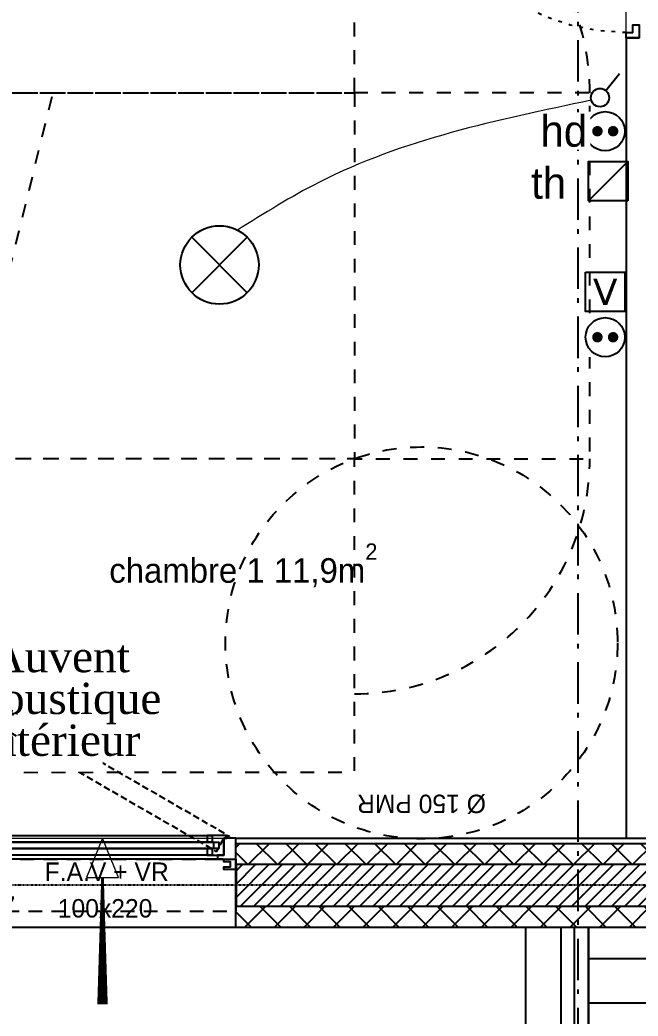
# Model space of a CAD drawing. Header units: centimetres. Extents: x 2191 to 12545, y -680 to 18662.
# Drawn here: x 10626.8 to 10863.3, y 3483.3 to 3864.6 of the extents above; entities that cross this region are included whole.
import ezdxf

# ---------------------------------------------------------------- set-up
doc = ezdxf.new("R2010")
doc.units = ezdxf.units.CM
for name, pattern in [('Style de ligne -1', [0.41664, 0.20828, -0.20836]), ('Style de ligne -14', [0.147638, 0.098425, -0.049213]), ('Style de ligne -17', [0.347222, 0.20828, -0.138942]), ('Style de ligne -18', [0.164042, 0.054681, -0.109361]), ('Style de ligne -5', [0.20828, 0.069425, -0.138855]), ('Style de ligne -6', [1.04164, 0.625, -0.20828, 0.06943, -0.13893]), ('VW-01', [0.41656, 0.20828, -0.20828])]:
    doc.linetypes.add(name, pattern=pattern)
for name, color, linetype in [('B Aménagement intérieur', 252, 'Continuous'), ('B GÈnÈral_Hatch', 252, 'Continuous'), ('B Général', 252, 'Continuous'), ('C ANNOTATIONS-axes horizontaux', 252, 'Style de ligne -1'), ('C ANNOTATIONS-niveaux', 252, 'Continuous'), ('C ANNOTATIONS-PMR', 252, 'Style de ligne -5'), ('C ANNOTATIONS-prestations', 252, 'Continuous'), ('C ANNOTATIONS-texte', 252, 'Continuous'), ('D SURFACES-shab', 252, 'Continuous'), ('prlm-CHAUFF', 4, 'Continuous'), ('prlm-VMC', 93, 'Continuous')]:
    doc.layers.add(name, color=color, linetype=linetype)
doc.layers.add('prlm-ELEC-CFA', color=1, linetype='Continuous', lineweight=25)
doc.layers.add('prlm-ELEC-CFO', color=1, linetype='Continuous', lineweight=25)
doc.styles.add('Eurostile', font='Eurosti.TTF')
doc.styles.add('Eurostile (bold)', font='Eurostib.TTF')
doc.styles.add('Eurostile (italic)', font='Eurostib.TTF')
doc.styles.add('prlm-elec-cfa', font='comic.ttf', dxfattribs={"height": 12})
doc.styles.add('prlm-elec-cfo', font='comic.ttf', dxfattribs={"height": 12})
doc.styles.add('prlm-vmc', font='pala.ttf', dxfattribs={"height": 14})
doc.styles.get("Standard").update_dxf_attribs({"font": 'isocp.shx', "height": 15})
pattern_1 = [(45, (0, 0), (-5.656854, 5.656854), []), (135, (0, 0), (5.656854, 5.656854), [])]

# ---------------------------------------------------------------- blocks, each defined once
blk = doc.blocks.new('B 70.Rond 150_PMR')
at = {"layer": 'B Général', "linetype": 'VW-01', "ltscale": 25.4}
blk.add_circle((0, 0), 75, dxfattribs=at)
at = {"layer": 'B Général', "insert": (-61.5, 0), "char_height": 7.059, "attachment_point": 5, "rotation": 90, "line_spacing_factor": 0.894142, "style": 'Eurostile (italic)'}
blk.add_mtext('Ø 150 PMR', dxfattribs=at)
blk = doc.blocks.new('B 70.PP 80')
at = {"layer": 'B Général', "flags": 128}
blk.add_lwpolyline([(-43, 2.5), (-43, 85.5), (-39, 85.5), (-39, 2.5)], close=True, dxfattribs=at)
at = {"layer": 'B Général', "linetype": 'Style de ligne -18', "ltscale": 25.4, "flags": 128}
blk.add_lwpolyline([(46, 2.5), (45.27, 13.33), (43.1, 23.98), (39.53, 34.26), (34.61, 44), (28.44, 53.03), (21.1, 61.19), (12.74, 68.35), (3.5, 74.38), (-6.47, 79.18), (-17, 82.67), (-27.91, 84.79), (-39, 85.5)], dxfattribs=at)
at = {"layer": 'B Général', "linetype": 'Continuous', "flags": 128}
for points in [[(-45, 2.5), (-43, 2.5), (-43, 0), (-40, 0), (-40, -2.5), (-45, -2.5)], [(48, 2.5), (46, 2.5), (46, 0), (43, 0), (43, -2.5), (48, -2.5), (48, -2.5), (48, -2.5), (48, 1.79), (48, 1.79)]]:
    blk.add_lwpolyline(points, close=True, dxfattribs=at)
at = {"layer": 'C ANNOTATIONS-prestations', "insert": (-37.5, 32.5), "char_height": 5.8825, "attachment_point": 1, "rotation": 90, "line_spacing_factor": 0.894142, "style": 'Eurostile'}
blk.add_mtext('PP 83 x 204', dxfattribs=at)
blk = doc.blocks.new('B 70.Groupe-10-1')
at = {"layer": 'B Général', "linetype": 'VW-01', "ltscale": 25.4}
blk.add_line((70, -99.99), (-70, -65.35), dxfattribs=at)
at = {"layer": 'B Général', "linetype": 'VW-01', "ltscale": 25.4, "flags": 128}
for points in [[(-70, 50), (70, 50), (70, -140), (-70, -140)], [(-70, -99.99), (70, -99.99), (70, -140), (-70, -140)]]:
    blk.add_lwpolyline(points, close=True, dxfattribs=at)
blk = doc.blocks.new('B 70.Lit 140.190_PMR 1')
at = {"layer": 'B Général', "linetype": 'VW-01', "ltscale": 25.4, "flags": 128}
for points in [[(-70, 50), (70, 50), (70, 140), (-70, 140)], [(-70, -140), (-70, 50), (-190, 50), (-190, -140)], [(190, -140), (190, 50), (70, 50), (70, -140)]]:
    blk.add_lwpolyline(points, close=True, dxfattribs=at)
at = {"layer": 'B Général', "linetype": 'VW-01', "ltscale": 25.4}
for centre, start, end in [((-70, 50), 90, 180), ((70, 50), 0, 90)]:
    blk.add_arc(centre, 90, start, end, dxfattribs=at)
at = {"layer": 'B Général'}
blk.add_blockref('B 70.Groupe-10-1', (0, 0), dxfattribs=at)
blk = doc.blocks.new('B 70.Groupe-13-1')
at = {"layer": 'B Général', "linetype": 'Continuous'}
for q in [(10858.76, 3551.39), (10858.76, 3551.39), (10863.76, 3857.75)]:
    blk.add_line((10858.76, 3857.75), q, dxfattribs=at)
at = {"layer": 'D SURFACES-shab', "lineweight": 18, "flags": 128}
blk.add_lwpolyline([(10564.87, 3551.39), (10858.76, 3551.39), (10858.76, 3956.67), (10564.87, 3956.67)], close=True, dxfattribs=at)
at = {"layer": 'B Général', "rotation": 270}
blk.add_blockref('B 70.Lit 140.190_PMR 1', (10704.87, 3766.67), dxfattribs=at)
at = {"layer": 'B Général', "xscale": -1, "rotation": 90}
blk.add_blockref('B 70.PP 80', (10861.26, 3905.75), dxfattribs=at)
at = {"layer": 'C ANNOTATIONS-PMR', "ltscale": 25.4, "rotation": 90}
blk.add_blockref('B 70.Rond 150_PMR', (10780.45, 3626.16), dxfattribs=at)
at = {"layer": 'C ANNOTATIONS-texte', "insert": (10661, 3664.23), "char_height": 9.412, "width": 125.337, "attachment_point": 1, "line_spacing_factor": 0.894142, "style": 'Eurostile'}
blk.add_mtext('chambre 1 11,9m{\\H0.6667x;\\S2^ ;}', dxfattribs=at)
blk = doc.blocks.new('B 70.Groupe-18-1')
at = {"layer": 'B Général', "linetype": 'Continuous', "flags": 128}
for points in [[(10820.39, 3517.39), (10844.39, 3517.39), (10844.39, 3017.39), (11944.45, 3017.39), (11944.45, 3517.39), (11968.45, 3517.39), (11968.45, 2312.49), (10820.39, 2312.49)], [(11956.95, 2325.99), (10833.89, 2325.99), (10833.89, 3517.39), (10838.89, 3517.39), (10838.89, 3009.73), (11951.95, 3009.69), (11951.95, 3517.39), (11956.95, 3517.39)]]:
    blk.add_lwpolyline(points, close=True, dxfattribs=at)
blk = doc.blocks.new('B 70.F 100x220 (all. vitrée fixe) + VR')
at = {"layer": 'B Général'}
blk.add_line((45, 9), (-45, 9), dxfattribs=at)
at = {"layer": 'B Général', "linetype": 'Continuous', "lineweight": 35}
for p, q in [((-50, 7), (-50, -9)), ((50, 7), (50, -9))]:
    blk.add_line(p, q, dxfattribs=at)
at = {"layer": 'B Général', "linetype": 'Style de ligne -14', "ltscale": 25.4, "flags": 128}
blk.add_lwpolyline([(-35.69, 65.82), (-36.19, 64.95), (-35.32, 64.45), (-38.57, 58.82), (42.63, 11.94), (45.88, 17.57), (46.75, 17.07), (47.25, 17.93)], close=True, dxfattribs=at)
at = {"layer": 'B Général', "flags": 128}
for points in [[(-43, 10.5), (-43, 9), (-50, 9), (-50, 17), (-45.5, 17), (-45.5, 10.5)], [(-43.5, 15.5), (43.5, 15.5), (43.5, 13), (-43.5, 13)], [(-41, 18), (41, 18), (41, 15.5), (-41, 15.5)], [(43, 10.5), (43, 9), (50, 9), (50, 17), (45.5, 17), (45.5, 10.5)], [(-41, 13), (41, 13), (41, 10.5), (-41, 10.5)], [(-50, 9), (-50, 5), (-45.5, 5), (-45.5, 6), (-48, 6), (-48, 8), (-45.5, 8), (-45.5, 9)], [(50, 9), (50, 5), (45.5, 5), (45.5, 6), (48, 6), (48, 8), (45.5, 8), (45.5, 9)]]:
    blk.add_lwpolyline(points, close=True, dxfattribs=at)
at = {"layer": 'B Général', "linetype": 'Continuous', "flags": 128}
for points in [[(-39, 15.5), (-41.5, 15.5), (-41.5, 13), (-39, 13), (-39, 10.5), (-45.5, 10.5), (-45.5, 17), (-46.5, 17), (-46.5, 18), (-39, 18)], [(39, 15.5), (41.5, 15.5), (41.5, 13), (39, 13), (39, 10.5), (45.5, 10.5), (45.5, 17), (46.5, 17), (46.5, 18), (39, 18)]]:
    blk.add_lwpolyline(points, close=True, dxfattribs=at)
at = {"layer": 'B Général', "linetype": 'Style de ligne -17', "ltscale": 25.4, "flags": 128}
blk.add_lwpolyline([(-50, 9), (50, 9), (50, -11), (-50, -11)], close=True, dxfattribs=at)
at = {"layer": 'B Général', "flags": 128}
blk.add_lwpolyline([(-50, -9), (-50, -17), (50, -17), (50, -9)], dxfattribs=at)
at = {"layer": 'B Général'}
blk.add_circle((47, 17.5), 0.5, dxfattribs=at)
at = {"layer": 'B Général', "linetype": 'Style de ligne -18', "ltscale": 25.4}
blk.add_arc((49, 17.5), 97.5, 150.2938, 179.7062, dxfattribs=at)
at = {"layer": 'B Général', "insert": (-23.11, 7.7), "char_height": 7.059, "attachment_point": 1, "line_spacing_factor": 0.894142, "style": 'Eurostile'}
blk.add_mtext('F.A.V + VR', dxfattribs=at)
at = {"layer": 'C ANNOTATIONS-prestations', "insert": (-41.15, -5.19), "char_height": 9.41, "attachment_point": 1, "rotation": 360, "line_spacing_factor": 0.894142, "style": 'Eurostile (bold)'}
blk.add_mtext('7', dxfattribs=at)
at = {"layer": 'C ANNOTATIONS-prestations', "insert": (0, -6.3), "char_height": 7.059, "width": 100, "attachment_point": 2, "rotation": 360, "line_spacing_factor": 0.894142, "style": 'Eurostile'}
blk.add_mtext('100x220', dxfattribs=at)
blk = doc.blocks.new('xi.EA')
at = {"layer": 'prlm-VMC', "color": 0, "linetype": 'ByBlock', "lineweight": 5, "flags": 128}
blk.add_lwpolyline([(-6.17, -15), (6.17, -15), (0, 0)], close=True, dxfattribs=at)
at = {"layer": 'prlm-VMC', "color": 0, "linetype": 'ByBlock', "lineweight": -2, "flags": 128}
blk.add_lwpolyline([(0, -15, 1, 4, 0), (0, -63.63, 1, 1, 0)], format="xyseb", dxfattribs=at)
at = {"layer": 'prlm-VMC', "color": 0, "linetype": 'ByBlock', "lineweight": 5}
blk.add_solid([(0, 0), (6.17, -15), (-6.17, -15), (0, 0)], dxfattribs=at)
blk = doc.blocks.new('xi.TH-ch')
at = {"layer": 'prlm-CHAUFF', "color": 0, "linetype": 'ByBlock', "lineweight": -2, "flags": 128}
blk.add_lwpolyline([(-7.5, 7.5), (7.5, 7.5), (7.5, -7.5), (-7.5, -7.5)], close=True, dxfattribs=at)
at = {"layer": 'prlm-CHAUFF', "color": 0}
blk.add_lwpolyline([(-7.5, -7.5), (7.5, 7.5)], dxfattribs=at)
blk = doc.blocks.new('xi.PTCE')
at = {"layer": 'prlm-ELEC-CFO', "color": 0}
for points in [[(-10.61, 10.61), (10.61, -10.61)], [(10.61, 10.61), (-10.61, -10.61)]]:
    blk.add_lwpolyline(points, dxfattribs=at)
at = {"layer": 'prlm-ELEC-CFO', "color": 0, "linetype": 'ByBlock'}
blk.add_circle((0, 0), 15, dxfattribs=at)
blk = doc.blocks.new('xi.SA')
at = {"layer": 'prlm-ELEC-CFO', "color": 0}
blk.add_lwpolyline([(0.2, -1.28), (5.5, 5.28)], dxfattribs=at)
blk.add_circle((-2, -4), 3.5, dxfattribs=at)
blk = doc.blocks.new('xi.PCHD')
at = {"color": 0, "lineweight": 5}
blk.add_wipeout([(-7.5, -7.5), (7.5, -7.5), (7.5, 7.5), (-7.5, 7.5)], dxfattribs=at).dxf.layer = 'prlm-ELEC-CFO'
at = {"layer": 'prlm-ELEC-CFO', "color": 0, "linetype": 'ByBlock', "lineweight": 5, "const_width": 2}
for points in [[(-4, 0, 1), (-2, 0, 1)], [(2, 0, 1), (4, 0, 1)]]:
    blk.add_lwpolyline(points, format="xyb", close=True, dxfattribs=at)
at = {"layer": 'prlm-ELEC-CFO', "color": 0, "linetype": 'ByBlock', "lineweight": -2}
blk.add_circle((0, 0), 7.5, dxfattribs=at)
blk = doc.blocks.new('xi.PC')
at = {"color": 0, "lineweight": 5}
blk.add_wipeout([(-7.5, -7.5), (7.5, -7.5), (7.5, 7.5), (-7.5, 7.5)], dxfattribs=at).dxf.layer = 'prlm-ELEC-CFO'
at = {"layer": 'prlm-ELEC-CFO', "color": 0, "linetype": 'ByBlock', "lineweight": 5, "const_width": 2}
for points in [[(-4, 0, 1), (-2, 0, 1)], [(2, 0, 1), (4, 0, 1)]]:
    blk.add_lwpolyline(points, format="xyb", close=True, dxfattribs=at)
at = {"layer": 'prlm-ELEC-CFO', "color": 0, "linetype": 'ByBlock', "lineweight": -2}
blk.add_circle((0, 0), 7.5, dxfattribs=at)
blk = doc.blocks.new('xi.TV')
at = {"layer": 'prlm-ELEC-CFA', "color": 0, "linetype": 'ByBlock', "lineweight": -2, "flags": 128}
blk.add_lwpolyline([(-7.5, 7.5), (7.5, 7.5), (7.5, -7.5), (-7.5, -7.5)], close=True, dxfattribs=at)
at = {"layer": 'prlm-ELEC-CFA', "color": 0, "linetype": 'ByBlock', "insert": (0, 0), "char_height": 10, "width": 11.36, "attachment_point": 5}
blk.add_mtext('{\\fVerdana|b0|i0|c0|p34;V}', dxfattribs=at)

msp = doc.modelspace()

# ---------------------------------------------------------------- hatches: boundary and pattern name
at = {"layer": 'B GÈnÈral_Hatch', "linetype": 'Continuous'}
h = msp.add_hatch(dxfattribs=at)
h.set_pattern_fill('02_ISOLANT', color=256, style=0, pattern_type=2)
h.set_pattern_definition(pattern_1)
h.paths.add_polyline_path([(10709.39, 3549.39), (10709.39, 3541.39), (10920, 3541.39), (10920, 3549.39)])
h = msp.add_hatch(dxfattribs=at)
h.set_pattern_fill('50_BETON', color=256, style=0, pattern_type=2)
h.set_pattern_definition([(45, (0, 0), (2.4253472, -2.6458333), [])])
h.paths.add_polyline_path([(10709.39, 3541.39), (10709.39, 3525.39), (10920, 3525.39), (10920, 3541.39)])
h = msp.add_hatch(dxfattribs=at)
h.set_pattern_fill('02_ISOLANT', color=256, style=0, pattern_type=2)
h.set_pattern_definition(pattern_1)
h.paths.add_polyline_path([(10709.39, 3525.39), (10709.39, 3517.39), (10920, 3517.39), (10920, 3525.39)])
h = msp.add_hatch(dxfattribs=at)
h.set_pattern_fill('H_BARDAGE V 150', color=256, angle=90, style=0, pattern_type=2)
h.set_pattern_definition([(180, (11394.417, 3267.389), (1e-15, 17), [])])
h.paths.add_polyline_path([(10844.39, 3517.39), (11944.45, 3517.39), (11944.45, 3017.39), (10844.39, 3017.39)])

# ---------------------------------------------------------------- linework, layer by layer
at = {"layer": 'B Général', "linetype": 'Continuous'}
for p, q in [((10709.39, 3551.39), (10920, 3551.39)), ((10709.39, 3551.39), (10920, 3551.39)), ((10709.39, 3517.39), (10709.39, 3551.39)), ((10709.39, 3549.39), (10920, 3549.39)), ((10709.39, 3549.39), (10920, 3549.39)), ((10709.39, 3541.39), (10920, 3541.39)), ((10709.39, 3525.39), (10920, 3525.39)), ((10709.39, 3517.39), (10920, 3517.39)), ((10709.39, 3517.39), (10920, 3517.39))]:
    msp.add_line(p, q, dxfattribs=at)
at = {"layer": 'B Général', "linetype": 'Continuous', "lineweight": 18}
for p, q in [((10709.39, 3541.39), (10920, 3541.39)), ((10709.39, 3525.39), (10920, 3525.39))]:
    msp.add_line(p, q, dxfattribs=at)
at = {"layer": 'B Général', "linetype": 'Continuous', "flags": 128}
msp.add_lwpolyline([(10844.39, 3517.39), (11944.45, 3517.39), (11944.45, 3017.39), (10844.39, 3017.39)], close=True, dxfattribs=at)
at = {"layer": 'C ANNOTATIONS-axes horizontaux', "linetype": 'Style de ligne -6', "ltscale": 25.4}
msp.add_line((10840.39, 3285.39), (10840.39, 5820.39), dxfattribs=at)
at = {"layer": 'C ANNOTATIONS-axes horizontaux'}
msp.add_line((12370.81, 3533.39), (2960.81, 3533.39), dxfattribs=at)
msp.add_line((12370.81, 3533.39), (2960.81, 3533.39), dxfattribs=at)
at = {"layer": 'C ANNOTATIONS-niveaux', "linetype": 'Style de ligne -6', "ltscale": 25.4}
msp.add_line((10840.39, 3285.39), (10840.39, 5820.39), dxfattribs=at)

# ---------------------------------------------------------------- block references
at = {"layer": 'B Aménagement intérieur'}
msp.add_blockref('B 70.Groupe-13-1', (0, 0), dxfattribs=at)
at = {"layer": 'B Général'}
for name, p in [('B 70.F 100x220 (all. vitrée fixe) + VR', (10659.39, 3534.39)), ('B 70.Groupe-18-1', (0, 0))]:
    msp.add_blockref(name, p, dxfattribs=at)
at = {"layer": 'prlm-CHAUFF', "rotation": 179.9999999998589}
msp.add_blockref('xi.TH-ch', (10851.89, 3802.9), dxfattribs=at)
at = {"layer": 'prlm-ELEC-CFA'}
msp.add_blockref('xi.TV', (10850.76, 3760.55), dxfattribs=at)
at = {"layer": 'prlm-ELEC-CFO'}
for name, p in [('xi.SA', (10850.76, 3838.88)), ('xi.PTCE', (10703.18, 3770.82))]:
    msp.add_blockref(name, p, dxfattribs=at)
at = {"layer": 'prlm-VMC', "rotation": 359.9999998091139}
msp.add_blockref('xi.EA', (10658.41, 3551.39), dxfattribs=at)

# ---------------------------------------------------------------- next in the draw order: block references
at = {"layer": 'prlm-ELEC-CFO'}
msp.add_blockref('xi.PC', (10850.76, 3743.15), dxfattribs=at)

# ---------------------------------------------------------------- next in the draw order: texts
at = {"layer": 'prlm-CHAUFF', "lineweight": 20, "insert": (10829.12, 3802.11), "char_height": 12, "attachment_point": 5, "line_spacing_factor": 0.8, "style": 'prlm-elec-cfa', "bg_fill": 3, "box_fill_scale": 1.1, "bg_fill_color": 256, "bg_fill_transparency": 0}
msp.add_mtext('th', dxfattribs=at)
at = {"layer": 'prlm-VMC', "insert": (10642.21, 3604.83), "char_height": 12, "width": 20.51, "attachment_point": 5, "line_spacing_factor": 0.8, "style": 'prlm-vmc', "bg_fill": 2}
msp.add_mtext('Auvent acoustique intérieur', dxfattribs=at)

# ---------------------------------------------------------------- next in the draw order: linework, layer by layer
at = {"layer": 'prlm-ELEC-CFO', "lineweight": 13}
msp.add_spline([(10845.4, 3833.86), (10741.2, 3802.43), (10710.05, 3784.15)], degree=3, dxfattribs=at)

# ---------------------------------------------------------------- next in the draw order: block references
at = {"layer": 'prlm-ELEC-CFO'}
msp.add_blockref('xi.PCHD', (10850.76, 3822.01), dxfattribs=at)

# ---------------------------------------------------------------- next in the draw order: texts
at = {"layer": 'prlm-ELEC-CFO', "lineweight": 20, "insert": (10834.92, 3822.01), "char_height": 12, "attachment_point": 5, "line_spacing_factor": 0.8, "style": 'prlm-elec-cfo', "bg_fill": 3, "box_fill_scale": 1.1, "bg_fill_color": 256, "bg_fill_transparency": 0}
msp.add_mtext('hd', dxfattribs=at)

doc.saveas('drawing.dxf')
